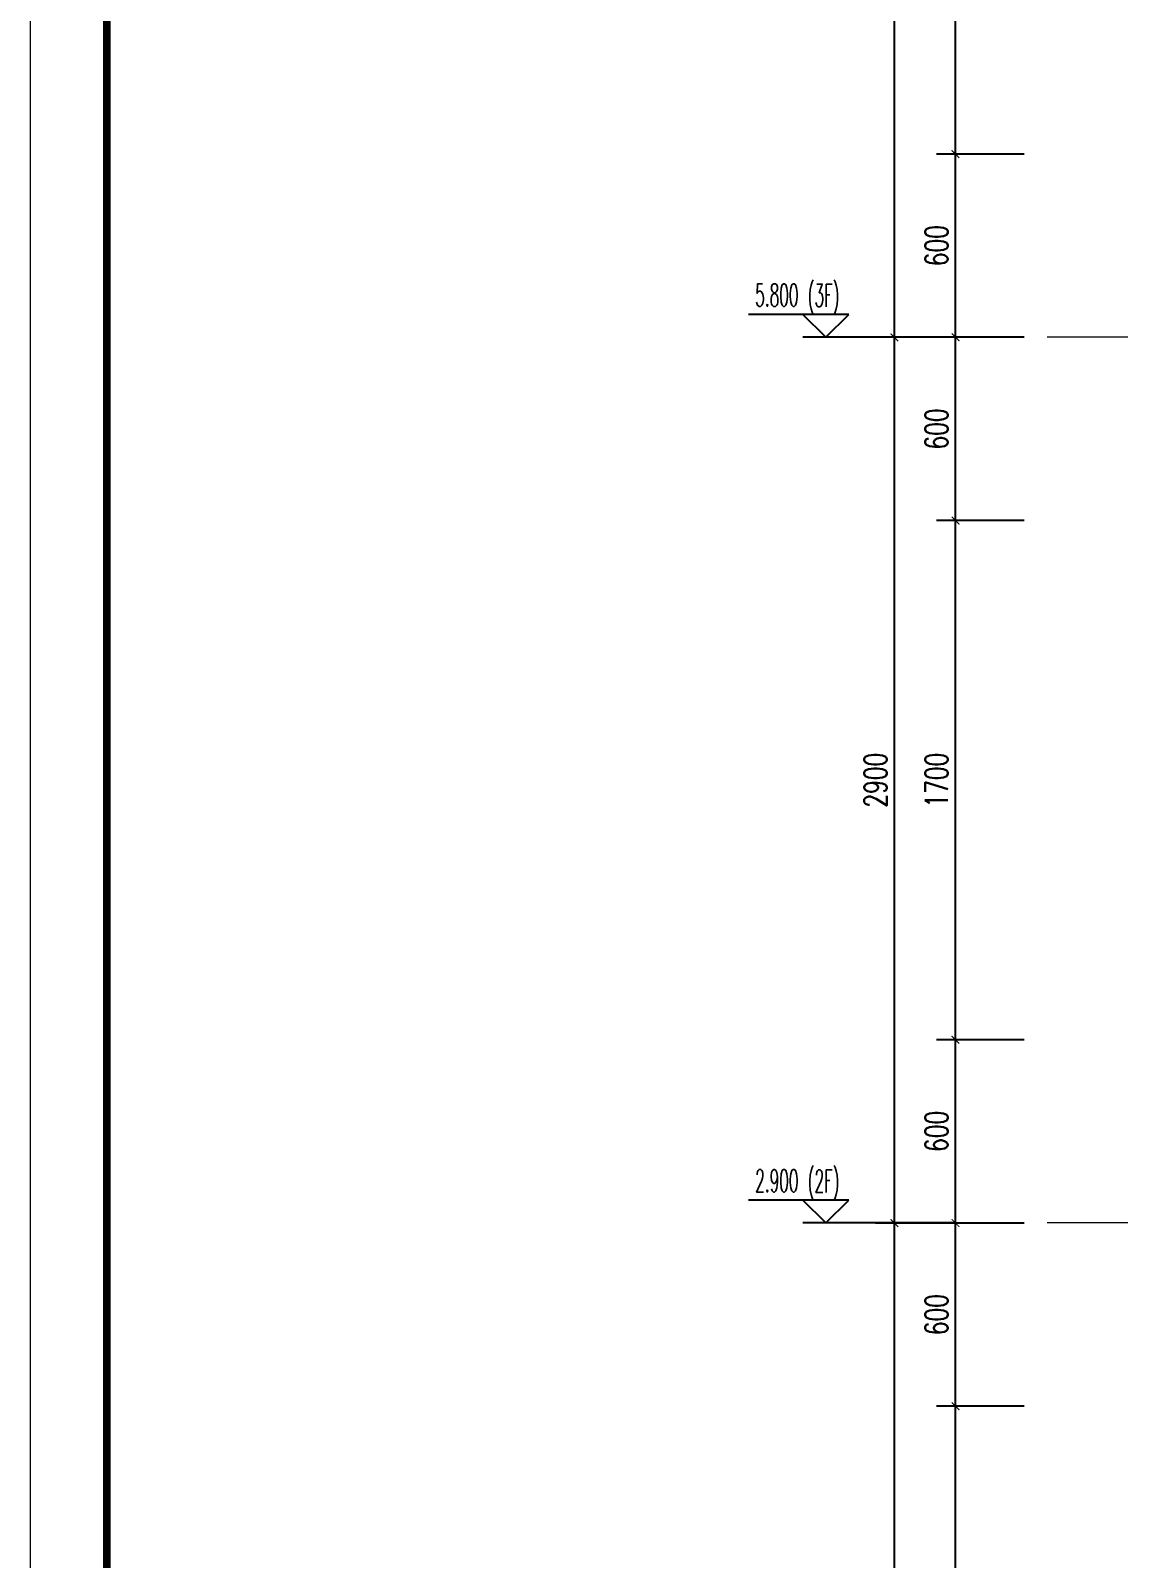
# Model space of a CAD drawing. Extents: x -1307975 to -76406, y -96289 to 379359.
# Drawn here: x -619278 to -615691, y 259982 to 264985 of the extents above; entities that cross this region are included whole.
import ezdxf

# ---------------------------------------------------------------- set-up
doc = ezdxf.new("R2010")
doc.units = 0
doc.header["$LTSCALE"] = 1000
doc.linetypes.add('DOTE', pattern=[2.42, 2, -0.2, 0.02, -0.2])
doc.layers.get('0').update_dxf_attribs({"linetype": 'CONTINUOUS'})
doc.layers.get('DEFPOINTS').update_dxf_attribs({"linetype": 'CONTINUOUS'})
for name, color, linetype in [('DIM_ELEV', 3, 'CONTINUOUS'), ('PUB_DIM', 3, 'CONTINUOUS'), ('PUB_TEXT', 2, 'CONTINUOUS')]:
    doc.layers.add(name, color=color, linetype=linetype)
doc.layers.add('DOTE', color=19, linetype='DOTE', lineweight=9)
doc.layers.add('图框', color=9, linetype='CONTINUOUS', lineweight=18)
doc.styles.add('_TCH_DIM', font='SIMPLEX.shx', dxfattribs={"width": 0.7, "bigfont": 'GBCBIG.shx'})
doc.styles.add('_TCH_DIM_T3', font='SIMPLEX', dxfattribs={"width": 0.705882, "bigfont": 'GBCBIG'})
doc.dimstyles.new('_TCH_ARCH&&25', dxfattribs={"dimtxt": 74.375, "dimasz": 25, "dimexe": 62.5, "dimexo": 75, "dimgap": 25, "dimtad": 1, "dimdec": 0, "dimzin": 0, "dimdsep": 46, "dimtxsty": '_TCH_DIM_T3', "dimblk": 'ARCHTICK', "dimcen": 0.09, "dimclrt": 7, "dimazin": 0, "dimtfac": 1, "dimtdec": 0, "dimtix": 1, "dimtmove": 2, "dimatfit": 3, "dimldrblk": 'ARCHTICK', "dimfxl": 1, "dimtolj": 1, "dimtzin": 0, "dimarcsym": 0})

# ---------------------------------------------------------------- blocks, each defined once
blk = doc.blocks.new('GFDDDDRG')
at = {"layer": '图框'}
blk.add_lwpolyline([(923310, -107437), (923310, -159999), (893610, -159999), (893610, -107437)], close=True, dxfattribs=at)
blk.add_lwpolyline([(923310, -107437), (923310, -159999), (893610, -159999), (893610, -107437)], close=True, dxfattribs=at)
at = {"layer": '图框', "const_width": 50}
blk.add_lwpolyline([(894110, -159499), (922810, -159499), (922810, -108687), (894110, -108687)], close=True, dxfattribs=at)
blk = doc.blocks.new('_ArchTick')
at = {"color": 0, "linetype": 'ByBlock', "const_width": 0.15}
blk.add_lwpolyline([(-0.5, -0.5), (0.5, 0.5)], dxfattribs=at)
blk = doc.blocks.new('*D2581')
at = {"layer": 'DEFPOINTS', "color": 0, "transparency": 16777216}
for p in [(-616248.1, 260480.7), (-615948.1, 260480.7), (-615948.1, 258780.7)]:
    blk.add_point(p, dxfattribs=at)
at = {"layer": 'PUB_DIM', "color": 0, "lineweight": -2, "transparency": 16777216}
for p, q in [((-616023.1, 260480.7), (-616310.6, 260480.7)), ((-616248.1, 258780.7), (-616248.1, 260480.7)), ((-616023.1, 258780.7), (-616310.6, 258780.7))]:
    blk.add_line(p, q, dxfattribs=at)
at = {"layer": 'PUB_DIM', "color": 0, "lineweight": -2, "transparency": 16777216, "xscale": 25, "yscale": 25, "zscale": 25}
for p, rotation in [((-616248.1, 260480.7), 90), ((-616248.1, 258780.7), 270)]:
    blk.add_blockref('_ArchTick', p, dxfattribs=dict(at, rotation=rotation))
at = {"layer": 'PUB_DIM', "color": 7, "transparency": 16777216, "insert": (-616310.3, 259630.7), "char_height": 74.38, "attachment_point": 5, "rotation": 90, "style": '_TCH_DIM_T3'}
blk.add_mtext('\\A1;1700', dxfattribs=at)
blk = doc.blocks.new('*D2582')
at = {"layer": 'DEFPOINTS', "color": 0, "transparency": 16777216}
for p in [(-616248.1, 261080.7), (-615948.1, 261080.7), (-615948.1, 260480.7)]:
    blk.add_point(p, dxfattribs=at)
at = {"layer": 'PUB_DIM', "color": 0, "lineweight": -2, "transparency": 16777216}
for p, q in [((-616023.1, 261080.7), (-616310.6, 261080.7)), ((-616248.1, 260480.7), (-616248.1, 261080.7)), ((-616023.1, 260480.7), (-616310.6, 260480.7))]:
    blk.add_line(p, q, dxfattribs=at)
at = {"layer": 'PUB_DIM', "color": 0, "lineweight": -2, "transparency": 16777216, "xscale": 25, "yscale": 25, "zscale": 25}
for p, rotation in [((-616248.1, 261080.7), 90), ((-616248.1, 260480.7), 270)]:
    blk.add_blockref('_ArchTick', p, dxfattribs=dict(at, rotation=rotation))
at = {"layer": 'PUB_DIM', "color": 7, "transparency": 16777216, "insert": (-616310.3, 260780.7), "char_height": 74.38, "attachment_point": 5, "rotation": 90, "style": '_TCH_DIM_T3'}
blk.add_mtext('\\A1;600', dxfattribs=at)
blk = doc.blocks.new('*D2583')
at = {"layer": 'DEFPOINTS', "color": 0, "transparency": 16777216}
for p in [(-616248.1, 261680.7), (-615948.1, 261680.7), (-615948.1, 261080.7)]:
    blk.add_point(p, dxfattribs=at)
at = {"layer": 'PUB_DIM', "color": 0, "lineweight": -2, "transparency": 16777216}
for p, q in [((-616023.1, 261680.7), (-616310.6, 261680.7)), ((-616248.1, 261080.7), (-616248.1, 261680.7)), ((-616023.1, 261080.7), (-616310.6, 261080.7))]:
    blk.add_line(p, q, dxfattribs=at)
at = {"layer": 'PUB_DIM', "color": 0, "lineweight": -2, "transparency": 16777216, "xscale": 25, "yscale": 25, "zscale": 25}
for p, rotation in [((-616248.1, 261680.7), 90), ((-616248.1, 261080.7), 270)]:
    blk.add_blockref('_ArchTick', p, dxfattribs=dict(at, rotation=rotation))
at = {"layer": 'PUB_DIM', "color": 7, "transparency": 16777216, "insert": (-616310.3, 261380.7), "char_height": 74.38, "attachment_point": 5, "rotation": 90, "style": '_TCH_DIM_T3'}
blk.add_mtext('\\A1;600', dxfattribs=at)
blk = doc.blocks.new('*D2584')
at = {"layer": 'DEFPOINTS', "color": 0, "transparency": 16777216}
for p in [(-616248.1, 263380.7), (-615948.1, 263380.7), (-615948.1, 261680.7)]:
    blk.add_point(p, dxfattribs=at)
at = {"layer": 'PUB_DIM', "color": 0, "lineweight": -2, "transparency": 16777216}
for p, q in [((-616023.1, 263380.7), (-616310.6, 263380.7)), ((-616248.1, 261680.7), (-616248.1, 263380.7)), ((-616023.1, 261680.7), (-616310.6, 261680.7))]:
    blk.add_line(p, q, dxfattribs=at)
at = {"layer": 'PUB_DIM', "color": 0, "lineweight": -2, "transparency": 16777216, "xscale": 25, "yscale": 25, "zscale": 25}
for p, rotation in [((-616248.1, 263380.7), 90), ((-616248.1, 261680.7), 270)]:
    blk.add_blockref('_ArchTick', p, dxfattribs=dict(at, rotation=rotation))
at = {"layer": 'PUB_DIM', "color": 7, "transparency": 16777216, "insert": (-616310.3, 262530.7), "char_height": 74.38, "attachment_point": 5, "rotation": 90, "style": '_TCH_DIM_T3'}
blk.add_mtext('\\A1;1700', dxfattribs=at)
blk = doc.blocks.new('*D2585')
at = {"layer": 'DEFPOINTS', "color": 0, "transparency": 16777216}
for p in [(-616248.1, 263980.7), (-615948.1, 263980.7), (-615948.1, 263380.7)]:
    blk.add_point(p, dxfattribs=at)
at = {"layer": 'PUB_DIM', "color": 0, "lineweight": -2, "transparency": 16777216}
for p, q in [((-616023.1, 263980.7), (-616310.6, 263980.7)), ((-616248.1, 263380.7), (-616248.1, 263980.7)), ((-616023.1, 263380.7), (-616310.6, 263380.7))]:
    blk.add_line(p, q, dxfattribs=at)
at = {"layer": 'PUB_DIM', "color": 0, "lineweight": -2, "transparency": 16777216, "xscale": 25, "yscale": 25, "zscale": 25}
for p, rotation in [((-616248.1, 263980.7), 90), ((-616248.1, 263380.7), 270)]:
    blk.add_blockref('_ArchTick', p, dxfattribs=dict(at, rotation=rotation))
at = {"layer": 'PUB_DIM', "color": 7, "transparency": 16777216, "insert": (-616310.3, 263680.7), "char_height": 74.38, "attachment_point": 5, "rotation": 90, "style": '_TCH_DIM_T3'}
blk.add_mtext('\\A1;600', dxfattribs=at)
blk = doc.blocks.new('*D2586')
at = {"layer": 'DEFPOINTS', "color": 0, "transparency": 16777216}
for p in [(-616248.1, 264580.7), (-615948.1, 264580.7), (-615948.1, 263980.7)]:
    blk.add_point(p, dxfattribs=at)
at = {"layer": 'PUB_DIM', "color": 0, "lineweight": -2, "transparency": 16777216}
for p, q in [((-616023.1, 264580.7), (-616310.6, 264580.7)), ((-616248.1, 263980.7), (-616248.1, 264580.7)), ((-616023.1, 263980.7), (-616310.6, 263980.7))]:
    blk.add_line(p, q, dxfattribs=at)
at = {"layer": 'PUB_DIM', "color": 0, "lineweight": -2, "transparency": 16777216, "xscale": 25, "yscale": 25, "zscale": 25}
for p, rotation in [((-616248.1, 264580.7), 90), ((-616248.1, 263980.7), 270)]:
    blk.add_blockref('_ArchTick', p, dxfattribs=dict(at, rotation=rotation))
at = {"layer": 'PUB_DIM', "color": 7, "transparency": 16777216, "insert": (-616310.3, 264280.7), "char_height": 74.38, "attachment_point": 5, "rotation": 90, "style": '_TCH_DIM_T3'}
blk.add_mtext('\\A1;600', dxfattribs=at)
blk = doc.blocks.new('*D2587')
at = {"layer": 'DEFPOINTS', "color": 0, "transparency": 16777216}
for p in [(-616248.1, 266280.7), (-615948.1, 266280.7), (-615948.1, 264580.7)]:
    blk.add_point(p, dxfattribs=at)
at = {"layer": 'PUB_DIM', "color": 0, "lineweight": -2, "transparency": 16777216}
for p, q in [((-616023.1, 266280.7), (-616310.6, 266280.7)), ((-616248.1, 264580.7), (-616248.1, 266280.7)), ((-616023.1, 264580.7), (-616310.6, 264580.7))]:
    blk.add_line(p, q, dxfattribs=at)
at = {"layer": 'PUB_DIM', "color": 0, "lineweight": -2, "transparency": 16777216, "xscale": 25, "yscale": 25, "zscale": 25}
for p, rotation in [((-616248.1, 266280.7), 90), ((-616248.1, 264580.7), 270)]:
    blk.add_blockref('_ArchTick', p, dxfattribs=dict(at, rotation=rotation))
at = {"layer": 'PUB_DIM', "color": 7, "transparency": 16777216, "insert": (-616310.3, 265430.7), "char_height": 74.38, "attachment_point": 5, "rotation": 90, "style": '_TCH_DIM_T3'}
blk.add_mtext('\\A1;1700', dxfattribs=at)
blk = doc.blocks.new('*D2600')
at = {"layer": 'DEFPOINTS', "color": 0, "transparency": 16777216}
for p in [(-616448.1, 261080.7), (-615948.1, 261080.7), (-615948.1, 258180.7)]:
    blk.add_point(p, dxfattribs=at)
at = {"layer": 'PUB_DIM', "color": 0, "lineweight": -2, "transparency": 16777216}
for p, q in [((-616023.1, 261080.7), (-616510.6, 261080.7)), ((-616448.1, 258180.7), (-616448.1, 261080.7)), ((-616023.1, 258180.7), (-616510.6, 258180.7))]:
    blk.add_line(p, q, dxfattribs=at)
at = {"layer": 'PUB_DIM', "color": 0, "lineweight": -2, "transparency": 16777216, "xscale": 25, "yscale": 25, "zscale": 25}
for p, rotation in [((-616448.1, 261080.7), 90), ((-616448.1, 258180.7), 270)]:
    blk.add_blockref('_ArchTick', p, dxfattribs=dict(at, rotation=rotation))
at = {"layer": 'PUB_DIM', "color": 7, "transparency": 16777216, "insert": (-616510.3, 259630.7), "char_height": 74.38, "attachment_point": 5, "rotation": 90, "style": '_TCH_DIM_T3'}
blk.add_mtext('\\A1;2900', dxfattribs=at)
blk = doc.blocks.new('*D2601')
at = {"layer": 'DEFPOINTS', "color": 0, "transparency": 16777216}
for p in [(-616448.1, 263980.7), (-615948.1, 263980.7), (-615948.1, 261080.7)]:
    blk.add_point(p, dxfattribs=at)
at = {"layer": 'PUB_DIM', "color": 0, "lineweight": -2, "transparency": 16777216}
for p, q in [((-616023.1, 263980.7), (-616510.6, 263980.7)), ((-616448.1, 261080.7), (-616448.1, 263980.7)), ((-616023.1, 261080.7), (-616510.6, 261080.7))]:
    blk.add_line(p, q, dxfattribs=at)
at = {"layer": 'PUB_DIM', "color": 0, "lineweight": -2, "transparency": 16777216, "xscale": 25, "yscale": 25, "zscale": 25}
for p, rotation in [((-616448.1, 263980.7), 90), ((-616448.1, 261080.7), 270)]:
    blk.add_blockref('_ArchTick', p, dxfattribs=dict(at, rotation=rotation))
at = {"layer": 'PUB_DIM', "color": 7, "transparency": 16777216, "insert": (-616510.3, 262530.7), "char_height": 74.38, "attachment_point": 5, "rotation": 90, "style": '_TCH_DIM_T3'}
blk.add_mtext('\\A1;2900', dxfattribs=at)
blk = doc.blocks.new('*D2602')
at = {"layer": 'DEFPOINTS', "color": 0, "transparency": 16777216}
for p in [(-616448.1, 266880.7), (-615948.1, 266880.7), (-615948.1, 263980.7)]:
    blk.add_point(p, dxfattribs=at)
at = {"layer": 'PUB_DIM', "color": 0, "lineweight": -2, "transparency": 16777216}
for p, q in [((-616023.1, 266880.7), (-616510.6, 266880.7)), ((-616448.1, 263980.7), (-616448.1, 266880.7)), ((-616023.1, 263980.7), (-616510.6, 263980.7))]:
    blk.add_line(p, q, dxfattribs=at)
at = {"layer": 'PUB_DIM', "color": 0, "lineweight": -2, "transparency": 16777216, "xscale": 25, "yscale": 25, "zscale": 25}
for p, rotation in [((-616448.1, 266880.7), 90), ((-616448.1, 263980.7), 270)]:
    blk.add_blockref('_ArchTick', p, dxfattribs=dict(at, rotation=rotation))
at = {"layer": 'PUB_DIM', "color": 7, "transparency": 16777216, "insert": (-616510.3, 265430.7), "char_height": 74.38, "attachment_point": 5, "rotation": 90, "style": '_TCH_DIM_T3'}
blk.add_mtext('\\A1;2900', dxfattribs=at)

msp = doc.modelspace()

# ---------------------------------------------------------------- linework, layer by layer
at = {"layer": 'DIM_ELEV', "color": 1}
for p, q in [((-616598.1, 264055.72), (-616926.1, 264055.72)), ((-616673.1, 263980.72), (-616748.1, 264055.72)), ((-616673.1, 263980.72), (-616598.1, 264055.72)), ((-616248.1, 263980.72), (-616748.1, 263980.72))]:
    msp.add_line(p, q, dxfattribs=at)
at = {"layer": 'DIM_ELEV'}
for p, q in [((-616598.1, 261155.72), (-616926.1, 261155.72)), ((-616673.1, 261080.72), (-616748.1, 261155.72)), ((-616673.1, 261080.72), (-616598.1, 261155.72)), ((-616248.1, 261080.72), (-616748.1, 261080.72))]:
    msp.add_line(p, q, dxfattribs=at)
at = {"layer": 'DOTE', "color": 1, "linetype": 'DOTE', "ltscale": 0.2}
for p, q in [((-612779.38, 263980.72), (-615948.1, 263980.72)), ((-612779.38, 261080.72), (-615948.1, 261080.72))]:
    msp.add_line(p, q, dxfattribs=at)

# ---------------------------------------------------------------- block references
at = {"xscale": 0.5, "yscale": 0.5, "zscale": 0.5}
msp.add_blockref('GFDDDDRG', (-1066082.89, 332907.23), dxfattribs=at)

# ---------------------------------------------------------------- texts
at = {"layer": 'PUB_TEXT', "color": 1, "style": '_TCH_DIM', "width": 0.494118}
for s, p in [('5.800', (-616904.2, 264081.97)), ('(3F)', (-616732.05, 264080.75))]:
    msp.add_text(s, height=74.375, dxfattribs=at).set_placement(p)
at = {"layer": 'PUB_TEXT', "style": '_TCH_DIM', "width": 0.494118}
for s, p in [('2.900', (-616904.2, 261181.97)), ('(2F)', (-616732.05, 261180.75))]:
    msp.add_text(s, height=74.375, dxfattribs=at).set_placement(p)

# ---------------------------------------------------------------- dimensions: what is measured, and where the dimension line sits
at = {"layer": 'PUB_DIM'}
for p1, p2, distance, picture, middle in [((-615948.1, 263980.72), (-615948.1, 266880.72), 500, '*D2602', (-616510.29, 265430.72)), ((-615948.1, 264580.72), (-615948.1, 266280.72), 300, '*D2587', (-616310.29, 265430.72)), ((-615948.1, 263980.72), (-615948.1, 264580.72), 300, '*D2586', (-616310.29, 264280.72)), ((-615948.1, 261080.72), (-615948.1, 263980.72), 500, '*D2601', (-616510.29, 262530.72)), ((-615948.1, 263380.72), (-615948.1, 263980.72), 300, '*D2585', (-616310.29, 263680.72)), ((-615948.1, 261680.72), (-615948.1, 263380.72), 300, '*D2584', (-616310.29, 262530.72)), ((-615948.1, 261080.72), (-615948.1, 261680.72), 300, '*D2583', (-616310.29, 261380.72)), ((-615948.1, 258180.72), (-615948.1, 261080.72), 500, '*D2600', (-616510.29, 259630.72)), ((-615948.1, 260480.72), (-615948.1, 261080.72), 300, '*D2582', (-616310.29, 260780.72)), ((-615948.1, 258780.72), (-615948.1, 260480.72), 300, '*D2581', (-616310.29, 259630.72))]:
    dim = msp.add_aligned_dim(p1=p1, p2=p2, distance=distance, dimstyle='_TCH_ARCH&&25', dxfattribs=at)
    dim.commit()
    dim.dimension.update_dxf_attribs({"geometry": picture, "text_midpoint": middle})

doc.saveas('drawing.dxf')
